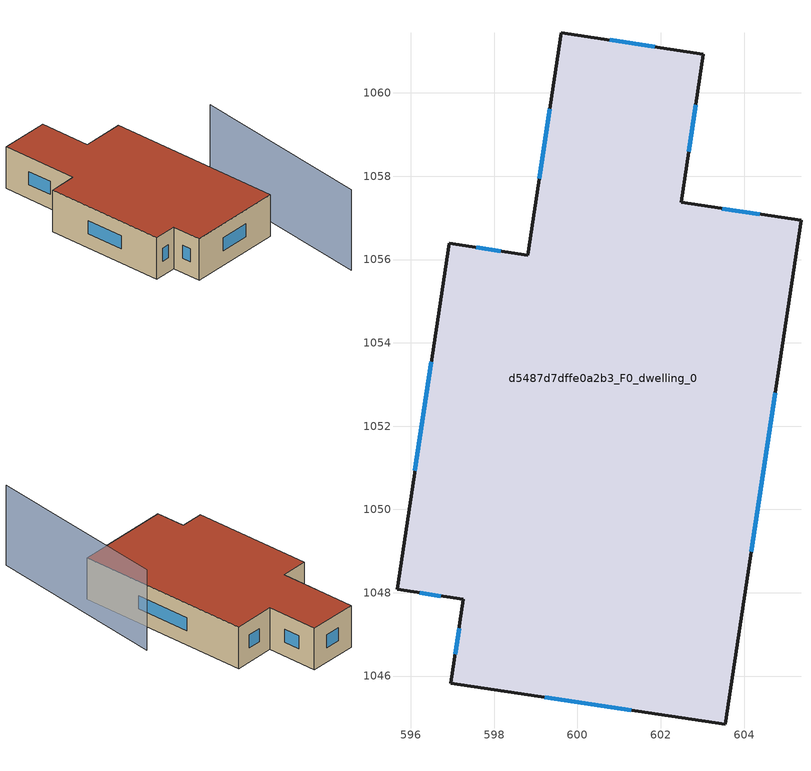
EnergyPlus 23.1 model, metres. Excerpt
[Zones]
d5487d7dffe0a2b3_F0_dwelling_0
 floor ground (EU_floor_Construction): 603.03,1060.93 602.49,1057.37 605.37,1056.94 603.55,1044.84 596.96,1045.83 597.27,1047.84 595.67,1048.08 596.92,1056.39 598.81,1056.1 599.61,1061.45 z0
 wall outside (EU_wall_Construction): 603.55,1044.84 605.37,1056.94 602.49,1057.37 603.03,1060.93 599.61,1061.45 598.81,1056.1 596.92,1056.39 595.67,1048.08 597.27,1047.84 596.96,1045.83 603.55,1044.84 z0:3
 window (EU_Window_Construction): 604.17,1048.98 604.75,1052.8 / 599.22,1045.49 601.29,1045.18 / 597.16,1047.15 597.07,1046.52 / 596.22,1048 596.72,1047.92 / 596.49,1053.54 596.1,1050.92 / 598.16,1056.2 597.57,1056.29 / 599.34,1059.62 599.09,1057.93 / 601.86,1061.11 600.78,1061.27 / 602.67,1058.59 602.84,1059.71 / 604.38,1057.09 603.48,1057.22 z1.03:1.97
 roof outside (EU_roof_Construction): 603.55,1044.84 605.37,1056.94 602.49,1057.37 603.03,1060.93 599.61,1061.45 598.81,1056.1 596.92,1056.39 595.67,1048.08 597.27,1047.84 596.96,1045.83 z3
shading: 602.88,1038.57 606.57,1051.06 z0:5.8
[Building]
EU S2 Campaign: North Axis=0; Terrain=City; Solar Distribution=FullExterior
[Site:Location]
Cape.Town.Intl.AP: Latitude=-33.965; Longitude=18.602; Time Zone=2; Elevation=46
[SizingPeriod:WeatherFileDays]
AnnualSizingPeriod: Begin Month=1; Begin Day of Month=1; End Month=12; End Day of Month=31; Day of Week for Start Day=Monday; Use Weather File Daylight Saving Period=No; Use Weather File Rain and Snow Indicators=No
[MATERIAL]
EU_InternalMass_Material: Roughness=MediumRough; Thickness=0.1; Conductivity=1; Density=1800; Specific Heat=900; Thermal Absorptance=0.9; Solar Absorptance=0.7; Visible Absorptance=0.7
[MATERIAL:NOMASS] Roughness=MediumRough; Thermal Absorptance=0.9; Solar Absorptance=0.7; Visible Absorptance=0.7
Name | Thermal Resistance
EU_wall_NoMass | 0.493876
EU_roof_NoMass | 0.449382
EU_floor_NoMass | 1.25
[WINDOWMATERIAL:SIMPLEGLAZINGSYSTEM]
EU_Window_SimpleGlazing: UFactor=4.4; Solar Heat Gain Coefficient=0.85; Visible Transmittance=0.85
[CONSTRUCTION]
EU_wall_Construction: EU_wall_NoMass
EU_roof_Construction: EU_roof_NoMass
EU_floor_Construction: EU_floor_NoMass
EU_Window_Construction: EU_Window_SimpleGlazing
EU_InternalMass_Construction: EU_InternalMass_Material
[ZONE]
d5487d7dffe0a2b3_F0_dwelling_0: Type=1; Multiplier=1; Ceiling Height=autocalculate; Volume=320.725; Floor Area=autocalculate; Part of Total Floor Area=Yes
[INTERNALMASS]
d5487d7dffe0a2b3_F0_dwelling_0_EU_InternalMass: Construction=EU_InternalMass_Construction; Zone or ZoneList=d5487d7dffe0a2b3_F0_dwelling_0; Surface Area=106.909
[OTHEREQUIPMENT]
EU_Step8_InternalGain_d5487d7dffe0a2b3_F0_dwelling_0_f000: Fuel Type=Electricity; Zone or ZoneList or Space or SpaceList=d5487d7dffe0a2b3_F0_dwelling_0; Schedule=EU_Step8_GainSchedule_d5487d7dffe0a2b3_F0_dwelling_0_f000; Design Level Calculation Method=Watts/Area; Power per Zone Floor Area=1; Fraction Latent=0; Fraction Radiant=0; Fraction Lost=0; Carbon Dioxide Generation Rate=0; EndUse Subcategory=EU_Step8_InternalGains
[ZONEVENTILATION:DESIGNFLOWRATE]
EU_ConstantAir_d5487d7dffe0a2b3_F0_dwelling_0: Zone or ZoneList or Space or SpaceList=d5487d7dffe0a2b3_F0_dwelling_0; Schedule=EU_AlwaysOn; Design Flow Rate Calculation Method=AirChanges/Hour; Air Changes per Hour=0.64; Ventilation Type=Natural; Fan Pressure Rise=0; Fan Total Efficiency=1; Constant Term Coefficient=1; Temperature Term Coefficient=0; Velocity Term Coefficient=0; Velocity Squared Term Coefficient=0; Minimum Indoor Temperature=-100; Maximum Indoor Temperature=100; Delta Temperature=-100; Minimum Outdoor Temperature=-100; Maximum Outdoor Temperature=100; Maximum Wind Speed=40
[HVACTEMPLATE:THERMOSTAT]
EU_HeatOnly_d5487d7dffe0a2b3_F0_dwelling_0: Constant Heating Setpoint=20; Constant Cooling Setpoint=50
[HVACTEMPLATE:ZONE:IDEALLOADSAIRSYSTEM]
d5487d7dffe0a2b3_F0_dwelling_0: Template Thermostat=EU_HeatOnly_d5487d7dffe0a2b3_F0_dwelling_0; System Availability Schedule=EU_AlwaysOn; Maximum Heating Supply Air Temperature=50; Minimum Cooling Supply Air Temperature=13; Maximum Heating Supply Air Humidity Ratio=0.0156; Minimum Cooling Supply Air Humidity Ratio=0.0077; Heating Limit=NoLimit; Cooling Limit=NoLimit; Heating Availability Schedule=EU_AlwaysOn; Cooling Availability Schedule=EU_CoolingOff; Dehumidification Control Type=ConstantSensibleHeatRatio; Cooling Sensible Heat Ratio=0.7; Dehumidification Setpoint=60; Humidification Control Type=None; Humidification Setpoint=30; Outdoor Air Method=None; Outdoor Air Flow Rate per Person=0.00944; Outdoor Air Flow Rate per Zone Floor Area=0; Outdoor Air Flow Rate per Zone=0; Demand Controlled Ventilation Type=None; Outdoor Air Economizer Type=NoEconomizer; Heat Recovery Type=None; Sensible Heat Recovery Effectiveness=0.7; Latent Heat Recovery Effectiveness=0.65
[SIZING:ZONE]
d5487d7dffe0a2b3_F0_dwelling_0: Zone Cooling Design Supply Air Temperature Input Method=SupplyAirTemperature; Zone Cooling Design Supply Air Temperature=13; Zone Heating Design Supply Air Temperature Input Method=SupplyAirTemperature; Zone Heating Design Supply Air Temperature=50; Zone Cooling Design Supply Air Humidity Ratio=0.008; Zone Heating Design Supply Air Humidity Ratio=0.008; Cooling Design Air Flow Method=DesignDay; Cooling Design Air Flow Rate=0; Cooling Minimum Air Flow per Zone Floor Area=0.000762; Cooling Minimum Air Flow=0; Cooling Minimum Air Flow Fraction=0.2; Heating Design Air Flow Method=DesignDay; Heating Design Air Flow Rate=0; Heating Maximum Air Flow per Zone Floor Area=0.002032; Heating Maximum Air Flow=0.141576; Heating Maximum Air Flow Fraction=0.3; Account for Dedicated Outdoor Air System=No; Dedicated Outdoor Air System Control Strategy=NeutralSupplyAir; Dedicated Outdoor Air Low Setpoint Temperature for Design=autosize; Dedicated Outdoor Air High Setpoint Temperature for Design=autosize; Zone Load Sizing Method=Sensible Load Only No Latent Load; Zone Latent Cooling Design Supply Air Humidity Ratio Input Method=HumidityRatioDifference; Zone Cooling Design Supply Air Humidity Ratio Difference=0.005; Zone Latent Heating Design Supply Air Humidity Ratio Input Method=HumidityRatioDifference; Zone Humidification Design Supply Air Humidity Ratio Difference=0.005
[SCHEDULE:CONSTANT]
Name | Hourly Value
EU_AlwaysOn | 1
EU_CoolingOff | 0
[SCHEDULE:FILE]
EU_Step8_GainSchedule_d5487d7dffe0a2b3_F0_dwelling_0_f000: File=../../schedules/d5487d7dffe0a2b3/d5487d7dffe0a2b3_F0_dwelling_0_f000_gain.csv; Column Number=1; Rows to Skip at Top=0; Number of Hours of Data=8760; Column Separator=Comma; Interpolate to Timestep=No; Minutes per Item=60; Adjust Schedule for Daylight Savings=Yes
